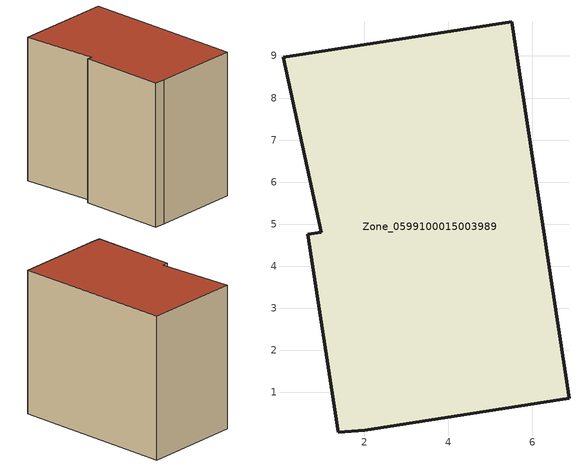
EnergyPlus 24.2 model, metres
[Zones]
Zone_0599100015003989
 floor ground (C_G): 2.02,0.1 1.38,0.05 0.65,4.75 0.98,4.81 0.06,8.97 5.5,9.81 6.87,0.85 z0.73
 wall outside (C_F): 1.38,0.05 2.02,0.1 6.87,0.85 5.5,9.81 0.06,8.97 0.98,4.81 0.65,4.75 1.38,0.05 z0.73:8.93
 roof outside (C_R): 2.02,0.1 6.87,0.85 5.5,9.81 0.06,8.97 0.98,4.81 0.65,4.75 1.38,0.05 z8.93
[BUILDING]
Pand.0599100015003989: North Axis=0; Terrain=City; Loads Convergence Tolerance Value=0.04; Temperature Convergence Tolerance Value=0.4; Solar Distribution=FullExterior; Maximum Number of Warmup Days=25; Minimum Number of Warmup Days=1
[Site:Location]
Rotterdam.The.Hague.AP_ZH_NLD Design_Conditions: Latitude=51.96; Longitude=4.45; Time Zone=1; Elevation=-4.5
[SITE:GROUNDTEMPERATURE:BUILDINGSURFACE]
18, 18, 18, 18, 18, 18, 18, 18, 18, 18, 18, 18
[MATERIAL] Thermal Absorptance=0.9; Solar Absorptance=0.7; Visible Absorptance=0.7
Name | Roughness | Thickness | Conductivity | Density | Specific Heat
G.TC.1975-1991 | MediumSmooth | 0.15 | 0.288461 | 540 | 1210
F.TC.1975-1991 | Rough | 0.3 | 0.230769 | 1920 | 840
R.TC.1975-1991 | MediumRough | 0.2 | 0.153846 | 1500 | 1000
[CONSTRUCTION]
C_G: G.TC.1975-1991
C_F: F.TC.1975-1991
C_R: R.TC.1975-1991
[ZONE]
Zone_0599100015003989: Type=1; Multiplier=1; Ceiling Height=Autocalculate; Volume=Autocalculate; Floor Area=autocalculate; Part of Total Floor Area=Yes
[ZONEINFILTRATION:DESIGNFLOWRATE]
Infil_Zone_0599100015003989: Zone or ZoneList or Space or SpaceList=Zone_0599100015003989; Schedule=AlwaysOn; Design Flow Rate Calculation Method=Flow/Area; Flow Rate per Floor Area=0.003; Constant Term Coefficient=1; Temperature Term Coefficient=0; Velocity Term Coefficient=0; Velocity Squared Term Coefficient=0
[HVACTEMPLATE:ZONE:IDEALLOADSAIRSYSTEM]
Zone_0599100015003989: Maximum Heating Supply Air Temperature=50; Minimum Cooling Supply Air Temperature=13; Maximum Heating Supply Air Humidity Ratio=0.0156; Minimum Cooling Supply Air Humidity Ratio=0.0077; Heating Limit=NoLimit; Cooling Limit=NoLimit; Dehumidification Control Type=ConstantSensibleHeatRatio; Cooling Sensible Heat Ratio=0.7; Dehumidification Setpoint=60; Humidification Control Type=None; Humidification Setpoint=30; Outdoor Air Method=None; Outdoor Air Flow Rate per Person=0.00944; Outdoor Air Flow Rate per Zone Floor Area=0; Outdoor Air Flow Rate per Zone=0; Demand Controlled Ventilation Type=None; Outdoor Air Economizer Type=NoEconomizer; Heat Recovery Type=None; Sensible Heat Recovery Effectiveness=0.7; Latent Heat Recovery Effectiveness=0.65
[ZONECONTROL:THERMOSTAT]
ThermostatControl_Zone_0599100015003989: Zone or ZoneList=Zone_0599100015003989; Control Type Schedule=DualSetpointControlType; Control 1=Thermostat_Zone_0599100015003989; Temperature Difference Between Cutout And Setpoint=0
[THERMOSTATSETPOINT:DUALSETPOINT]
Thermostat_Zone_0599100015003989: Heating Setpoint Temperature Schedule=HeatingSetpoint_Zone_0599100015003989; Cooling Setpoint Temperature Schedule=CoolingSetpoint_Zone_0599100015003989
[SCHEDULE:COMPACT]
HeatingSetpoint_Zone_0599100015003989: Through: 12/31, For: AllDays, Until: 24:00, 21
CoolingSetpoint_Zone_0599100015003989: Through: 12/31, For: AllDays, Until: 24:00, 24
DualSetpointControlType: Through: 12/31, For: AllDays, Until: 24:00, 4
AlwaysOn: Through: 12/31, For: AllDays, Until: 24:00, 1
